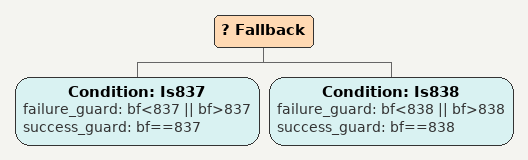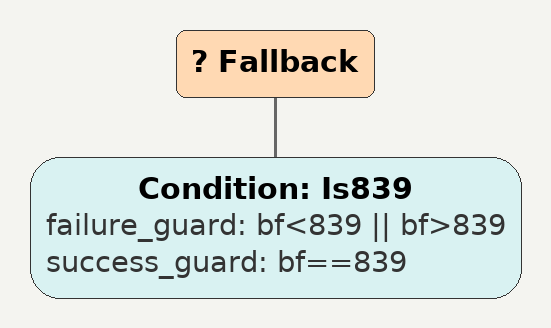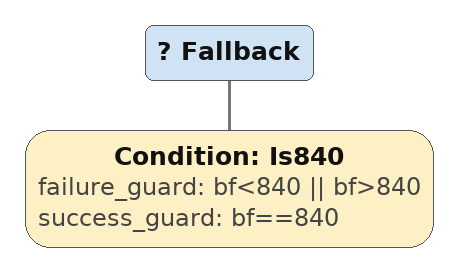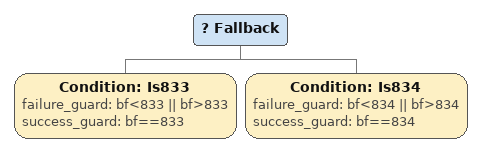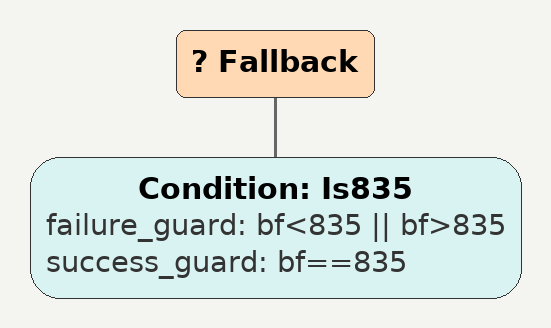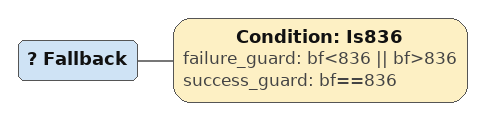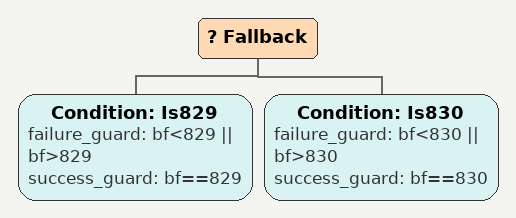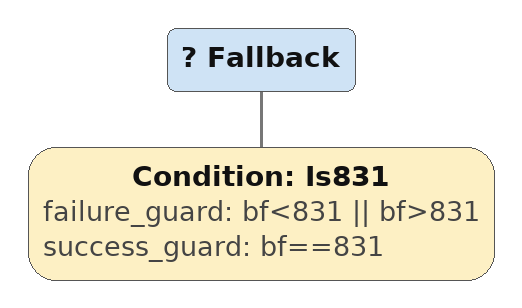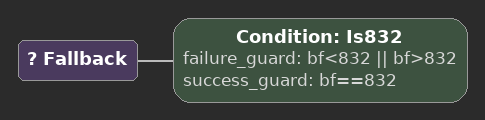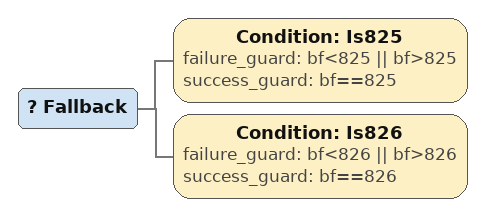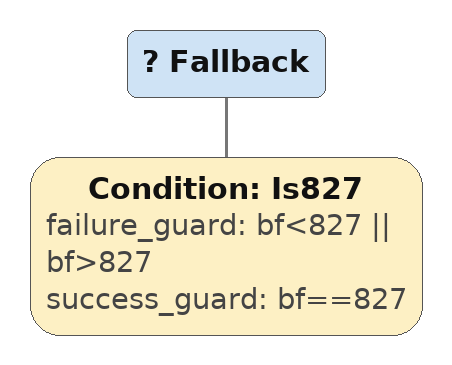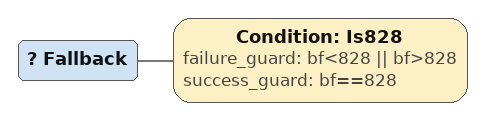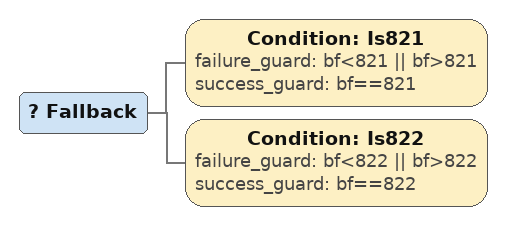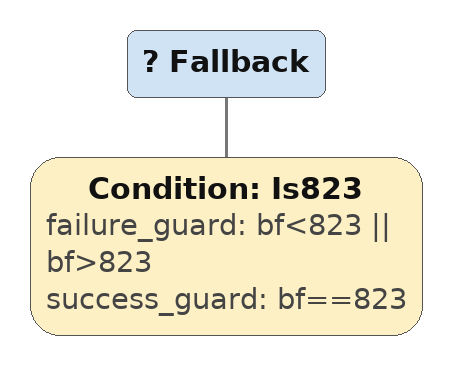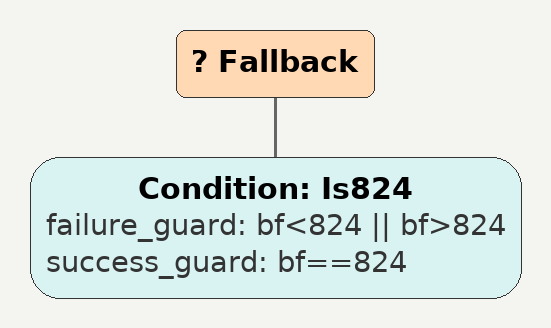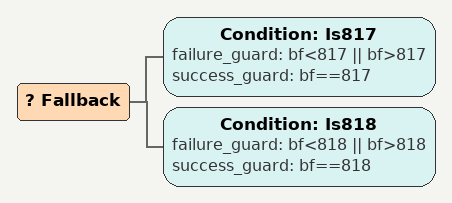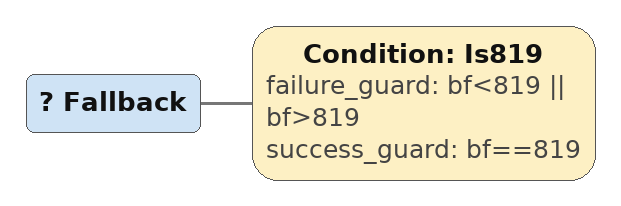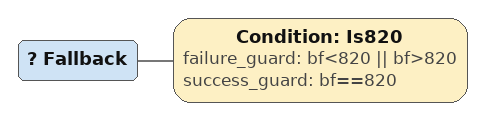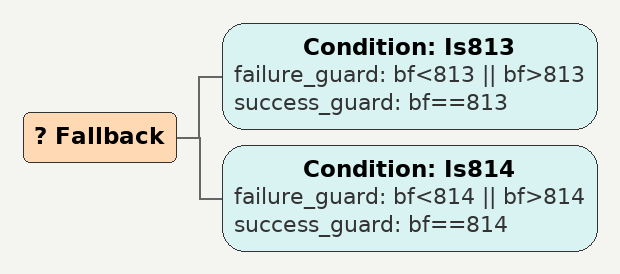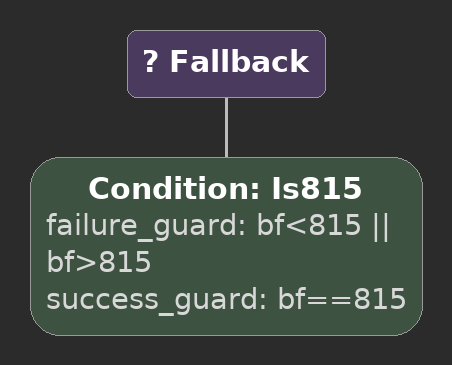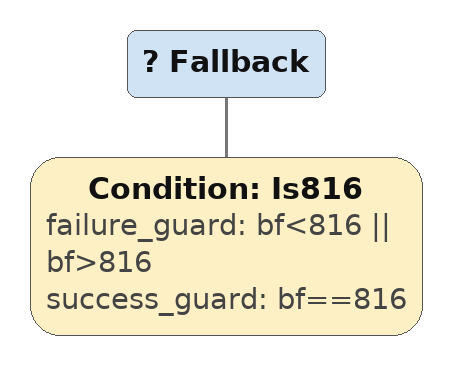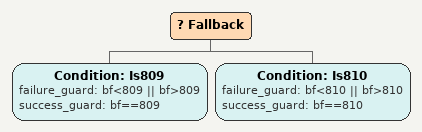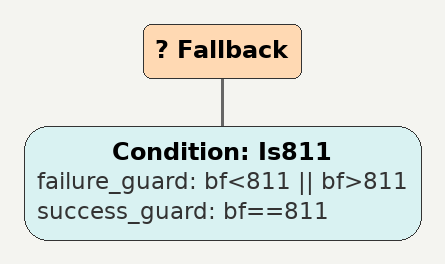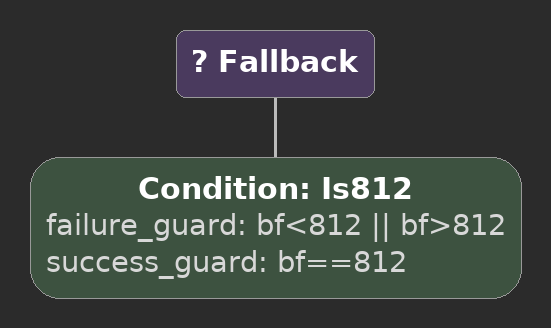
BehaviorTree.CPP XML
<Fallback>
    <Condition ID="Is837" failure_guard="bf&lt;837 || bf>837" success_guard="bf==837"/>
    <Condition ID="Is838" failure_guard="bf&lt;838 || bf>838" success_guard="bf==838"/>
        sequence836
        sequence
        children {
        } end_children
    } end_composite
</Fallback>

<Fallback>
    <Condition ID="Is839" failure_guard="bf&lt;839 || bf>839" success_guard="bf==839"/>
        sequence836
        sequence
        children {
        } end_children
    } end_composite
</Fallback>

<Fallback>
    <Condition ID="Is840" failure_guard="bf&lt;840 || bf>840" success_guard="bf==840"/>
        sequence836
        sequence
        children {
        } end_children
    } end_composite
</Fallback>

<Fallback>
    <Condition ID="Is833" failure_guard="bf&lt;833 || bf>833" success_guard="bf==833"/>
    <Condition ID="Is834" failure_guard="bf&lt;834 || bf>834" success_guard="bf==834"/>
        sequence832
        sequence
        children {
        } end_children
    } end_composite
</Fallback>

<Fallback>
    <Condition ID="Is835" failure_guard="bf&lt;835 || bf>835" success_guard="bf==835"/>
        sequence832
        sequence
        children {
        } end_children
    } end_composite
</Fallback>

<Fallback>
    <Condition ID="Is836" failure_guard="bf&lt;836 || bf>836" success_guard="bf==836"/>
        sequence832
        sequence
        children {
        } end_children
    } end_composite
</Fallback>

<Fallback>
    <Condition ID="Is829" failure_guard="bf&lt;829 || bf>829" success_guard="bf==829"/>
    <Condition ID="Is830" failure_guard="bf&lt;830 || bf>830" success_guard="bf==830"/>
        sequence828
        sequence
        children {
        } end_children
    } end_composite
</Fallback>

<Fallback>
    <Condition ID="Is831" failure_guard="bf&lt;831 || bf>831" success_guard="bf==831"/>
        sequence828
        sequence
        children {
        } end_children
    } end_composite
</Fallback>

<Fallback>
    <Condition ID="Is832" failure_guard="bf&lt;832 || bf>832" success_guard="bf==832"/>
        sequence828
        sequence
        children {
        } end_children
    } end_composite
</Fallback>

<Fallback>
    <Condition ID="Is825" failure_guard="bf&lt;825 || bf>825" success_guard="bf==825"/>
    <Condition ID="Is826" failure_guard="bf&lt;826 || bf>826" success_guard="bf==826"/>
        sequence824
        sequence
        children {
        } end_children
    } end_composite
</Fallback>

<Fallback>
    <Condition ID="Is827" failure_guard="bf&lt;827 || bf>827" success_guard="bf==827"/>
        sequence824
        sequence
        children {
        } end_children
    } end_composite
</Fallback>

<Fallback>
    <Condition ID="Is828" failure_guard="bf&lt;828 || bf>828" success_guard="bf==828"/>
        sequence824
        sequence
        children {
        } end_children
    } end_composite
</Fallback>

<Fallback>
    <Condition ID="Is821" failure_guard="bf&lt;821 || bf>821" success_guard="bf==821"/>
    <Condition ID="Is822" failure_guard="bf&lt;822 || bf>822" success_guard="bf==822"/>
        sequence820
        sequence
        children {
        } end_children
    } end_composite
</Fallback>

<Fallback>
    <Condition ID="Is823" failure_guard="bf&lt;823 || bf>823" success_guard="bf==823"/>
        sequence820
        sequence
        children {
        } end_children
    } end_composite
</Fallback>

<Fallback>
    <Condition ID="Is824" failure_guard="bf&lt;824 || bf>824" success_guard="bf==824"/>
        sequence820
        sequence
        children {
        } end_children
    } end_composite
</Fallback>

<Fallback>
    <Condition ID="Is817" failure_guard="bf&lt;817 || bf>817" success_guard="bf==817"/>
    <Condition ID="Is818" failure_guard="bf&lt;818 || bf>818" success_guard="bf==818"/>
        sequence816
        sequence
        children {
        } end_children
    } end_composite
</Fallback>

<Fallback>
    <Condition ID="Is819" failure_guard="bf&lt;819 || bf>819" success_guard="bf==819"/>
        sequence816
        sequence
        children {
        } end_children
    } end_composite
</Fallback>

<Fallback>
    <Condition ID="Is820" failure_guard="bf&lt;820 || bf>820" success_guard="bf==820"/>
        sequence816
        sequence
        children {
        } end_children
    } end_composite
</Fallback>

<Fallback>
    <Condition ID="Is813" failure_guard="bf&lt;813 || bf>813" success_guard="bf==813"/>
    <Condition ID="Is814" failure_guard="bf&lt;814 || bf>814" success_guard="bf==814"/>
        sequence812
        sequence
        children {
        } end_children
    } end_composite
</Fallback>

<Fallback>
    <Condition ID="Is815" failure_guard="bf&lt;815 || bf>815" success_guard="bf==815"/>
        sequence812
        sequence
        children {
        } end_children
    } end_composite
</Fallback>

<Fallback>
    <Condition ID="Is816" failure_guard="bf&lt;816 || bf>816" success_guard="bf==816"/>
        sequence812
        sequence
        children {
        } end_children
    } end_composite
</Fallback>

<Fallback>
    <Condition ID="Is809" failure_guard="bf&lt;809 || bf>809" success_guard="bf==809"/>
    <Condition ID="Is810" failure_guard="bf&lt;810 || bf>810" success_guard="bf==810"/>
        sequence808
        sequence
        children {
        } end_children
    } end_composite
</Fallback>

<Fallback>
    <Condition ID="Is811" failure_guard="bf&lt;811 || bf>811" success_guard="bf==811"/>
        sequence808
        sequence
        children {
        } end_children
    } end_composite
</Fallback>

<Fallback>
    <Condition ID="Is812" failure_guard="bf&lt;812 || bf>812" success_guard="bf==812"/>
        sequence808
        sequence
        children {
        } end_children
    } end_composite
</Fallback>
